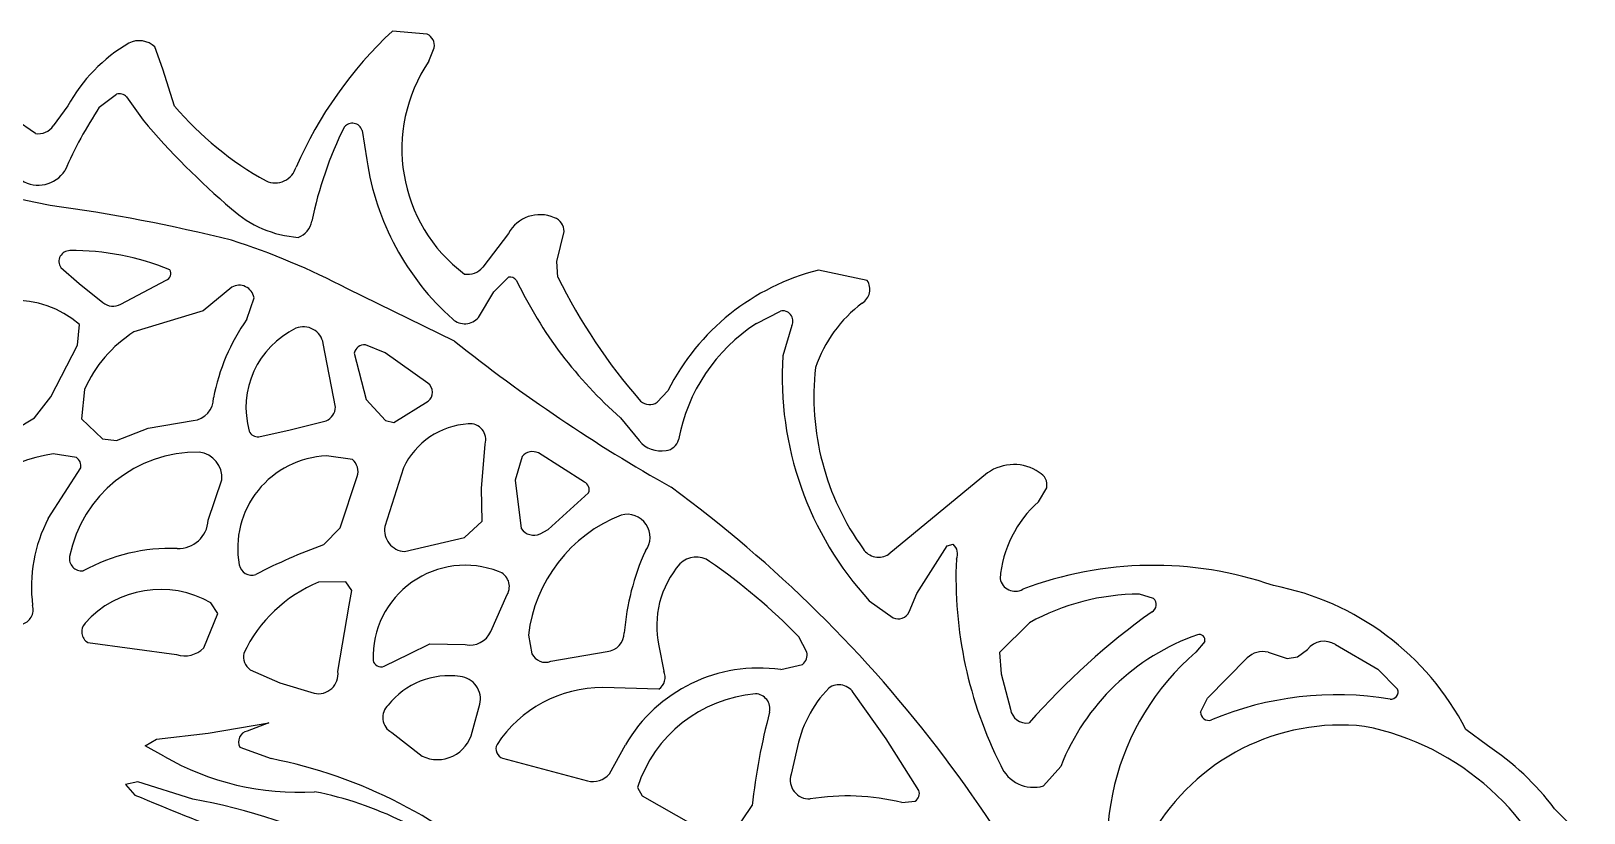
# Model space of a CAD drawing. Header units: millimetres. Extents: x 0.02 to 0.492, y 0.021 to 0.495.
# Drawn here: x 0.3032 to 0.3901, y 0.4423 to 0.4861 of the extents above; entities that cross this region are included whole.
import ezdxf

# ---------------------------------------------------------------- set-up
doc = ezdxf.new("R2010")
doc.units = ezdxf.units.MM
doc.header["$MEASUREMENT"] = 0
doc.layers.add('WHITE', color=7, linetype='Continuous')

msp = doc.modelspace()

# ---------------------------------------------------------------- linework, layer by layer
at = {"layer": 'WHITE'}
for p, q in [((0.3253453957166886, 0.4859419866482949), (0.3234015104201907, 0.4861198537308746)), ((0.3105454123763732, 0.4839778859278776), (0.3101017966913144, 0.4852280217271797)), ((0.3254459615069489, 0.4844374037885154), (0.3257391075880486, 0.4851878299808569)), ((0.3112007723246372, 0.4819167083426699), (0.3105454123763732, 0.4839778859278776)), ((0.3069933227716015, 0.4818517569743526), (0.3079525530099999, 0.4825883419862862)), ((0.3085222080446502, 0.4824311365411688), (0.309448948250381, 0.4811208525790555)), ((0.3052324603380654, 0.4819232921670151), (0.3044232839671294, 0.4808153138259543)), ((0.3034169238749037, 0.4803737540200229), (0.3022969934216995, 0.4811702732577194)), ((0.3217053690270472, 0.4805556221475357), (0.3219657416166862, 0.4789019238345623)), ((0.3298913501210172, 0.4747823867766284), (0.3284507690108182, 0.4728893541199409)), ((0.3326013120185648, 0.4732199562026205), (0.3330077957828354, 0.4748898156419112)), ((0.3048377606616535, 0.4728813048292806), (0.3058599931654085, 0.471982183204922)), ((0.3326589796957817, 0.4723407779130278), (0.3326013120185648, 0.4732199562026205)), ((0.3058599931654085, 0.471982183204922), (0.3071922488071238, 0.4709256426665571)), ((0.3082003599557123, 0.4708217617950013), (0.310739850429763, 0.4721709748848199)), ((0.3290667197983821, 0.4715210498376244), (0.3298882183261025, 0.4723360437646639)), ((0.3499707605586308, 0.4721466034084956), (0.3472357269482853, 0.472721862711029)), ((0.3144071664862805, 0.4717741548283373), (0.3128029774528464, 0.4704486688801143)), ((0.3152596578863875, 0.4699767250776677), (0.3156537373142694, 0.4711861665251019)), ((0.3268707778250375, 0.4687582644521531), (0.3208824609893786, 0.4716769344160816)), ((0.3282127357620077, 0.4700823790561999), (0.3290667197983821, 0.4715210498376244)), ((0.3128029774528464, 0.4704486688801143), (0.3089365901900953, 0.4692702466141078)), ((0.3437709169950575, 0.469746892915653), (0.3451078860505317, 0.47043910291916)), ((0.3057720767049008, 0.4685276484032488), (0.3058865316062313, 0.4696857929732578)), ((0.3457538208348669, 0.4696329013059083), (0.3452494034087487, 0.4679367777448769)), ((0.3042799717598222, 0.4656276401562136), (0.3057720767049008, 0.4685276484032488)), ((0.3202091755363278, 0.4650612198296824), (0.3195281063662938, 0.4686260027365107)), ((0.3229851417942081, 0.4681013618432093), (0.3218891140925189, 0.4685496123783225)), ((0.3212662537339811, 0.4680803512250357), (0.3219350201581924, 0.4654769416120779)), ((0.3253858977740025, 0.4663974602177716), (0.3229851417942081, 0.4681013618432093)), ((0.3061677656437435, 0.4660422469301834), (0.3060009636321962, 0.4644040503657925)), ((0.3388181678508566, 0.4659786923524399), (0.3382216390509546, 0.4653298570501377)), ((0.3033650789684004, 0.464455402475449), (0.3042799717598222, 0.4656276401562136)), ((0.3219350201581924, 0.4654769416120779), (0.32300824647885, 0.4643040744991244)), ((0.3234753790163855, 0.4641962404025891), (0.3254076456436037, 0.4653934312489005)), ((0.2998335971348065, 0.4623434538751851), (0.3033650789684004, 0.464455402475449)), ((0.3060009636321962, 0.4644040503657925), (0.3071660414844738, 0.4632785044546311)), ((0.3097286541493097, 0.4638841547910647), (0.3122458047267223, 0.4643094731995132)), ((0.3176746009967059, 0.463790087270874), (0.3196971965241334, 0.4642917722556936)), ((0.32300824647885, 0.4643040744991244), (0.3234753790163855, 0.4641962404025891)), ((0.3361661010942923, 0.46446602263313), (0.3372020600992841, 0.4631876943399659)), ((0.3071660414844738, 0.4632785044546311), (0.3079636120999581, 0.4631917339912467)), ((0.3079636120999581, 0.4631917339912467), (0.3097286541493097, 0.4638841547910647)), ((0.3159184776226764, 0.4634030658426878), (0.3176746009967059, 0.463790087270874)), ((0.3057160622811403, 0.4622414994280246), (0.3044136082415543, 0.4624347144442266)), ((0.3211602941892236, 0.4621336443520452), (0.3197120672891526, 0.4623226661095437)), ((0.328384836183934, 0.4605050163075217), (0.328582112298255, 0.4629837775165438)), ((0.3341422099461426, 0.4608638103576995), (0.3315662707328848, 0.46249166748252)), ((0.3041409923365735, 0.4588201714338943), (0.3059559761686613, 0.4616589028637481)), ((0.3240230232201581, 0.4616663611296231), (0.3229651982475155, 0.4583686580611379)), ((0.330660752461444, 0.462302904329763), (0.3302669517139362, 0.4609671095142718)), ((0.3130841459963519, 0.4587195024699869), (0.3138437437175744, 0.4609790325750907)), ((0.3204698146108462, 0.4583035687161505), (0.321433695717393, 0.4611738433400794)), ((0.3302669517139362, 0.4609671095142718), (0.3306086034555357, 0.4582567507155384)), ((0.3567084855264475, 0.4613728787697222), (0.351179535533127, 0.456830595419838)), ((0.3284292945885812, 0.4586693999395797), (0.328384836183934, 0.4605050163075217)), ((0.3321214893978092, 0.4581976505456112), (0.3343804315943852, 0.460265970161065)), ((0.3595526395307136, 0.4597628697592396), (0.3600138762078268, 0.4605458784709114)), ((0.3195356526053373, 0.4573454171295748), (0.3204698146108462, 0.4583035687161505)), ((0.327433515267382, 0.457749682296239), (0.3284292945885812, 0.4586693999395797)), ((0.3316686960979829, 0.4579572052340133), (0.3321214893978092, 0.4581976505456112)), ((0.3240707132012286, 0.456968809571773), (0.327433515267382, 0.457749682296239)), ((0.352738313065125, 0.4546200822554446), (0.3544421284654614, 0.4572906810799737)), ((0.3544421284654614, 0.4572906810799737), (0.3547780356947172, 0.457376024782412)), ((0.3207918816636566, 0.4552796735768485), (0.3192623664596896, 0.4552480468348068)), ((0.3211322524607612, 0.4547866687893684), (0.3207918816636566, 0.4552796735768485)), ((0.320986394225047, 0.4539628372683192), (0.3211322524607612, 0.4547866687893684)), ((0.3289079073293747, 0.452493773534452), (0.3298223755149102, 0.454560212035274)), ((0.3523075811369542, 0.4535861358982776), (0.352738313065125, 0.4546200822554446)), ((0.3659906154679077, 0.4543439874816636), (0.3652023523284945, 0.4545870446347935)), ((0.3136333532542394, 0.4535016502329168), (0.3132459019631789, 0.4540978799745034)), ((0.3203449292040698, 0.4502614567886009), (0.320986394225047, 0.4539628372683192)), ((0.3500866191410238, 0.4542181321432816), (0.3514202332327473, 0.4532669039519822)), ((0.312844700275378, 0.4515708066790986), (0.3136333532542394, 0.4535016502329168)), ((0.3590557941300612, 0.4529875675113877), (0.3573647954607087, 0.4513251639494232)), ((0.3063483653298816, 0.4518809078438127), (0.3113110565139295, 0.4511969114393169)), ((0.3310080072107762, 0.4522830764683919), (0.3312013911680788, 0.4512457047652887)), ((0.346595638714728, 0.4513385816818851), (0.3461498995416284, 0.4521881772977612)), ((0.3688622494447976, 0.4519369619281313), (0.3683656679083736, 0.4513368202588796)), ((0.3229345101033599, 0.4505515001235449), (0.3243606525993553, 0.4512469975411977)), ((0.3243606525993553, 0.4512469975411977), (0.3254896722572562, 0.4517991774141316)), ((0.3254896722572562, 0.4517991774141316), (0.3274689663647636, 0.4517646728121875)), ((0.3322721519614225, 0.4508248039626769), (0.3354157815154388, 0.4513667703373446)), ((0.3383110239329277, 0.4516948447452327), (0.3385867819770573, 0.4502719066078958)), ((0.3573647954607087, 0.4513251639494232), (0.357462912855903, 0.450117835503324)), ((0.369006570897754, 0.4487565710129289), (0.3712342243525161, 0.4510112711511923)), ((0.3724013220419874, 0.451330469192623), (0.3734624392219817, 0.4509839377265942)), ((0.3734624392219817, 0.4509839377265942), (0.3740452732144579, 0.451070364211044)), ((0.3740452732144579, 0.451070364211044), (0.3746057981419112, 0.4514890079636059)), ((0.3761662850543276, 0.4517657042633647), (0.3785393703882319, 0.4503768545913013)), ((0.3154426862759817, 0.4503551069766633), (0.3170933021415185, 0.4496275388899872)), ((0.3451270163540788, 0.4503608753159599), (0.3463415807150015, 0.4506544902998255)), ((0.3785393703882319, 0.4503768545913013), (0.3796442459475429, 0.4492580830448988)), ((0.3170933021415185, 0.4496275388899872), (0.3190182908403739, 0.4490360013948049)), ((0.3383126269204815, 0.449264017944375), (0.3351757975860448, 0.4493549526587537)), ((0.357462912855903, 0.450117835503324), (0.3579872499210588, 0.4481410269066484)), ((0.3278611212423671, 0.4468647392223802), (0.3282931468853928, 0.4484185343246875)), ((0.3510315658298929, 0.4464749667943215), (0.3492364689191803, 0.4489947792377976)), ((0.3686210711881969, 0.4479793700372283), (0.369006570897754, 0.4487565710129289)), ((0.3102022594915019, 0.4464586595619515), (0.3130942787987822, 0.4467952443600611)), ((0.3130942787987822, 0.4467952443600611), (0.3164850417837223, 0.4473762360811377)), ((0.3164850417837223, 0.4473762360811377), (0.3152639698116461, 0.4469200034200723)), ((0.3233604351665559, 0.4468444785995007), (0.3250561674329603, 0.4455213722732769)), ((0.3846767626763689, 0.4461031600245486), (0.3834761380055471, 0.447007442837273)), ((0.3095629071000627, 0.4460953022728255), (0.3102022594915019, 0.4464586595619515)), ((0.3106002458835591, 0.4455124281096633), (0.3095629071000627, 0.4460953022728255)), ((0.3148549389309795, 0.4460211779874912), (0.3166171973479498, 0.445376788393351)), ((0.3355419112214464, 0.4445201562030282), (0.3364374935602776, 0.446149270331535)), ((0.3460179044739782, 0.4458142916340894), (0.3457110909819266, 0.4444955409769716)), ((0.3528620846792774, 0.4435930422001029), (0.3510315658298929, 0.4464749667943215)), ((0.3295674355525724, 0.4453924165334088), (0.3343116123260557, 0.4441295902173644)), ((0.359836830875491, 0.4438481941960292), (0.3608034542676533, 0.4449399336641293)), ((0.3091562201138841, 0.4440789296149884), (0.3084656080349087, 0.4439231173678019)), ((0.3122213394313694, 0.443107750389942), (0.3091562201138841, 0.4440789296149884)), ((0.3084656080349087, 0.4439231173678019), (0.3089834058163442, 0.4433359555722812)), ((0.3371063153650363, 0.4437595256123339), (0.3373684209370525, 0.4432824186525934)), ((0.3373684209370525, 0.4432824186525934), (0.3411802632829289, 0.4411321782807995)), ((0.3424092227110517, 0.4410919717038347), (0.343525152362849, 0.4427429720463555)), ((0.3519051373409005, 0.4429097515038077), (0.3526516362307109, 0.4430007127395895)), ((0.3900770795098776, 0.4409450150273604), (0.3884333801796293, 0.4425655519994182))]:
    msp.add_line(p, q, dxfattribs=at)
for centre, radius, start, end in [((0.3392160204781516, 0.4692007227026592), 0.0231593549807258, 133.0672449059419, 156.3163378657922), ((0.3250505520211192, 0.4853082136643465), 0.000699, 350.0829219059402, 65.05122190593723), ((0.3132946960659159, 0.4775145438779052), 0.0091889447929649, 120.3729269281207, 151.3284229059419), ((0.3092225782007915, 0.4843004820741207), 0.0012780277626383, 46.53199190594415, 116.6905073604914), ((0.332680478867506, 0.4795135665247336), 0.0087511379168887, 145.7606629059417, 233.1837612933273), ((0.3081009137912814, 0.4820152337255034), 0.000592, 44.63102790594072, 104.5135779059415), ((0.3272945911634284, 0.4685837564755017), 0.0242524500938461, 146.8331659059419, 156.3812304364029), ((0.3253901328325775, 0.4940513401850737), 0.0186704911980102, 220.5368069059419, 240.9735135647316), ((0.3035643787933143, 0.4814052679787439), 0.001042, 261.8646839059431, 325.516087905943), ((0.3427247418453019, 0.5093829093880948), 0.0436580152371721, 220.3421699059418, 229.5450889830555), ((0.3404703373334963, 0.4709655349663403), 0.0220509577120699, 153.6546457511085, 168.2201715818986), ((0.3211533185162244, 0.4803776555976749), 0.0005800274643231, 17.86795490594019, 139.8923442648099), ((0.271944399938211, 0.3239710859376603), 0.1557663085126208, 78.0311502186049, 87.83122613756505), ((0.3366705194123737, 0.4810709325507894), 0.014863885388135, 188.3908329059419, 228.2507016240037), ((0.3035880388310397, 0.4792542787010446), 0.0017655064056777, 237.4961015801636, 327.3000123741488), ((0.3168330701174622, 0.4788390902612756), 0.0012211518456645, 245.720728918429, 344.0503388614306), ((0.2919500506764627, 0.3849168690485489), 0.0922574685243521, 75.9171057030593, 82.34015702841369), ((0.3185583223564127, 0.4807326848700405), 0.0061804806461883, 227.680962574963, 266.0429324601187), ((0.3177338447786557, 0.4756635268015497), 0.0011665700935912, 289.9466197442021, 350.3148050351285), ((0.331655319519534, 0.4738329230951404), 0.0020032646658314, 66.31748739313142, 151.7084609059416), ((0.3321791795467686, 0.4748878893194623), 0.0008286184751692, 0.1331979059416399, 70.19240388124234), ((0.3053449997280877, 0.4732153210189298), 0.0006073370443706, 89.42535095932655, 213.3648459059412), ((0.3054855190321831, 0.4593996275164594), 0.014423626448878, 67.79006584057616, 90.53400403859796), ((0.3025597965374963, 0.4371507586750227), 0.039086786052562, 62.04559590594198, 72.36896901395333), ((0.3106131414719556, 0.4725387049504279), 0.0003889480185587, 289.0124439059423, 33.44951114126957), ((0.3275990157861076, 0.4736144318507004), 0.0011185800246063, 261.6385576694838, 319.593020905942), ((0.3148240655358825, 0.4710426090796374), 0.000842, 9.816645905943922, 119.6782909059416), ((0.3299741956733833, 0.4718840385405317), 0.0004601095813915, 35.80690155949062, 100.7697549059431), ((0.3517487806880431, 0.4823070199426626), 0.0236879946031792, 205.3817366746603, 228.865394905942), ((0.3617406677516801, 0.4866989215145395), 0.0324330212570802, 206.2763679059419, 221.0575047765362), ((0.3503591269315916, 0.4601974530824564), 0.012908, 104.0030749059418, 153.3922309059418), ((0.3492104400594098, 0.4716542072497127), 0.0009058373136054, 302.2805374396504, 32.92776290594342), ((0.3022284645245186, 0.4654547366965709), 0.0055931468772777, 49.15411390594188, 134.0597855330374), ((0.3077711767598703, 0.4716003006729045), 0.000889, 229.3669149059391, 298.8665209059393), ((0.3452372698637729, 0.4698809014959522), 0.000573, 334.3539709059434, 103.0499679059421), ((0.354175484647351, 0.464880333902592), 0.0074952186300271, 126.7184725994525, 161.352899351832), ((0.3128480417239944, 0.4631137067662745), 0.007294, 122.4291329059418, 156.3280229059417), ((0.3242797037725648, 0.4635519824400077), 0.0110742289008721, 144.538723905942, 169.4755064781387), ((0.3201397726967497, 0.4650263311238326), 0.0049348835403555, 115.726491590726, 195.4968630071815), ((0.3184214956536557, 0.4684314794714267), 0.0011235775763089, 9.96976490594213, 112.1615823339518), ((0.327443524841234, 0.4707366003028468), 0.0010097974451352, 228.3979206241353, 319.6185179059418), ((0.3491925176700468, 0.4613944748917932), 0.0099577427524686, 122.987824905942, 169.3675689699609), ((0.3218433216405233, 0.4679623951686461), 0.000589, 85.54097690594264, 168.4475469059427), ((0.3836467605327802, 0.5397950639312593), 0.0909381058339387, 231.3664919059419, 240.5978293521177), ((0.3637461539477037, 0.466746633005919), 0.018535, 176.3184669059419, 222.5269919059419), ((0.361570644127911, 0.465656268070169), 0.0145872219865448, 173.6215307457033, 215.822984824124), ((0.3250049041707793, 0.465886957647452), 0.000637, 309.2161129059459, 53.26562090594285), ((0.3121301649466214, 0.4655658067379187), 0.0012616443708368, 275.2589969059412, 0.4063784983467706), ((0.3193345885658441, 0.4650881016276153), 0.000875, 294.482109905942, 358.2394789059426), ((0.3377940788972139, 0.4659405801542538), 0.0007455135109225, 226.8826031555312, 304.9954189059442), ((0.3279196746708738, 0.4598178427167139), 0.0043128775604263, 93.6480804397587, 154.6209739059422), ((0.3277438723331965, 0.4632484869449136), 0.0008790434121755, 342.474302905943, 96.44141553320829), ((0.3158528228549216, 0.4639085373557939), 0.0005097175679636, 203.1922978667224, 277.4006109059449), ((0.3384273153824912, 0.4641814186479701), 0.0015775736145567, 219.0432449059412, 280.5535919930542), ((0.3386242739482556, 0.4634319769839224), 0.0008067068901757, 276.547205651004, 345.6291730522905), ((0.3056332622321571, 0.4539943810300062), 0.008528, 98.22249890594196, 150.3599519059416), ((0.3124541803174016, 0.4552670223737126), 0.0072654818077147, 88.99217379314614, 168.658413512801), ((0.3124359009801357, 0.4611236841316989), 0.0014152544810698, 354.1336189059424, 84.07581784885008), ((0.3199060035619281, 0.4571631195750498), 0.005163190071991, 92.1526119059419, 190.3951289552179), ((0.331236582547331, 0.4618069005876527), 0.00076, 64.29102390594119, 139.259320905946), ((0.3053901309617978, 0.4617665838828256), 0.000576, 349.2253779059407, 55.53845490594404), ((0.3205570795255691, 0.4614429772328393), 0.000917, 342.9327539059437, 48.86669590594328), ((0.3581746601194073, 0.4593210390071416), 0.0025218474078238, 55.6002178374382, 125.5483039059423), ((0.3339469123002891, 0.4604396077769388), 0.000467, 338.1724019059432, 65.27923890594047), ((0.2952045868544856, 0.4009547151176073), 0.0739744102753044, 20.38105298307271, 53.69664689237993), ((0.3592251618558129, 0.4606923129212611), 0.0008021928554418, 349.4820999059425, 62.1903996290898), ((0.3638280965529265, 0.4549400469333914), 0.0064450874903535, 131.557151905942, 175.5012810983546), ((0.3392250493957574, 0.4513116431292105), 0.0082742652243105, 111.456269263359, 173.257685905942), ((0.3365325008331873, 0.457774948156469), 0.0012818357628428, 323.2610919485289, 105.1082897425032), ((0.3113649792982542, 0.4550077989535178), 0.0081682416438095, 152.1776859059422, 187.4002323368724), ((0.3114281003575241, 0.4587988282249795), 0.0016579444300958, 267.6607688483049, 357.2575879059424), ((0.3241735415420079, 0.4581864755080349), 0.001222, 171.4260629059417, 265.1729909059404), ((0.3313203627019445, 0.4587500607348484), 0.000866, 214.7252689059422, 293.717820905943), ((0.311000814997903, 0.4469574038892281), 0.010191208298349, 87.9777973730044, 118.8115595764974), ((0.3303064507350808, 0.4276668602375917), 0.0315725645385731, 109.9466019059418, 117.44921538919), ((0.3506034098287523, 0.4576838554727029), 0.0010295501663621, 213.2995899428085, 304.0274299059416), ((0.3543274589629936, 0.4568433869995214), 0.0006976549282657, 334.440010071544, 49.77096290594164), ((0.3060160568113511, 0.4565785959055275), 0.000695433067906, 170.2943692920566, 276.0506951604315), ((0.3155296550347103, 0.456363708466812), 0.0007144370968515, 190.6644735837273, 288.1909281758592), ((0.349935952282805, 0.4513599523453292), 0.0136041767016318, 155.4690757775201, 175.5048794219457), ((0.343474536009139, 0.452818624310144), 0.0052843861963044, 139.0947890230005, 192.2783029059425), ((0.3404027532435396, 0.4553307064559404), 0.0013226362754858, 55.55721119796934, 134.2017117471282), ((0.3214751960803596, 0.4281182483460286), 0.0344703128886729, 44.28916790594186, 55.19404341341883), ((0.3783178233675064, 0.4555228248123581), 0.0233832240284295, 177.5009983311821, 206.7698341352439), ((0.3274735255686279, 0.4510412995881085), 0.0051610455768129, 68.84763129153849, 181.8252918047903), ((0.3290498566909752, 0.455008490698444), 0.0008931624114278, 329.8741839059392, 71.32238021532221), ((0.3582482823419488, 0.4556094353494871), 0.0008611492388486, 190.9689127689828, 299.2560578948552), ((0.3659750913457678, 0.4355900709040225), 0.0206066757040505, 70.92509082807065, 110.7654418769636), ((0.3104231504153416, 0.4491719791817856), 0.0056773607354575, 60.18544890594232, 138.0789460740707), ((0.3222999455289847, 0.447864992307308), 0.0079835067957784, 112.3635299059417, 154.7344693230461), ((0.3652369748552081, 0.4418440916693053), 0.012743, 90.15567190594182, 119.0167179059418), ((0.3697770255903202, 0.4399250225884771), 0.0154216198093967, 27.3388949059419, 79.03849973284042), ((0.3024384169825854, 0.4537254504384188), 0.0008578435588596, 284.5767649059425, 15.57163826819353), ((0.3656700886424617, 0.4539995550658537), 0.0004705009403722, 300.4161784394137, 47.05892290594306), ((0.3067151357960378, 0.4524838890221682), 0.0007057668710668, 137.0180719726688, 238.6894449059444), ((0.3517066067439819, 0.4538637575454733), 0.000662, 244.3680619059429, 335.2053039059409), ((0.3895485340021415, 0.4205264971968016), 0.0406485929917708, 125.5614584532016, 138.6685477025574), ((0.3277392043740039, 0.4530158208523338), 0.00128, 257.8118029059434, 335.9301869059411), ((0.3352900928951615, 0.4524431181843421), 0.0010836615324923, 276.6604489059403, 359.1038066267249), ((0.3726625738885321, 0.4402938206381467), 0.0127367611437335, 109.3067169424684, 158.6059689059419), ((0.3685523406708123, 0.4520118412741983), 0.0003188265432182, 346.4166769059459, 108.4419717863578), ((0.375540105025038, 0.4507584830508602), 0.001186, 58.13116890594133, 141.9785149059437), ((0.3117630130606757, 0.4526753739108911), 0.001546, 253.001941905942, 314.4003989059414), ((0.315921351300557, 0.4510745932265841), 0.0008641647236359, 166.7633667749399, 236.364683905941), ((0.3319691649627264, 0.4516264571786133), 0.000857, 206.3776149059378, 290.70422090594), ((0.3459240349892853, 0.4511987802656857), 0.000686, 307.4931979059386, 11.75880190593726), ((0.3776286227831585, 0.4405407133147183), 0.0142252682984212, 130.629272905942, 201.876472345699), ((0.3721048309364359, 0.4501212884681947), 0.001245, 76.22288990594254, 134.3694589059393), ((0.3192541986145095, 0.4501114308541849), 0.001101, 257.6274829059427, 7.831678905943946), ((0.3227562816713681, 0.4509644694332461), 0.0004497877551972, 191.2253294102572, 293.3439609059423), ((0.3439120185284313, 0.4417976410389082), 0.008649, 81.92446890594168, 149.7922599059419), ((0.3378259840641434, 0.4499376200007667), 0.000831, 305.8461759059394, 23.7201819059428), ((0.3265572973474973, 0.4456899769494732), 0.0043261776434522, 81.65405763450994, 141.6750476697876), ((0.3270591008700485, 0.4487088865044928), 0.0012677436477083, 346.7599899059404, 84.28966893567376), ((0.3351502323008215, 0.4423039472508976), 0.0070510517545558, 89.79225990594186, 146.7798619485258), ((0.3527370900430738, 0.4445874358288889), 0.0068302730456912, 136.0806404389605, 169.6523549059419), ((0.3483835251986216, 0.4485446009726947), 0.0009644550071473, 27.82480690594243, 125.9635130261796), ((0.3443836844329052, 0.4413784393870465), 0.0076570015124871, 95.02079320587956, 161.8823939059419), ((0.3436783311272652, 0.4481610232898454), 0.000845771919255, 347.959238390137, 87.61246109022233), ((0.3762570321863547, 0.4307686137520795), 0.018184909223774, 80.59628823553024, 112.7447285065695), ((0.3792787960756642, 0.4491029363458457), 0.0003970190260973, 262.6873729705972, 23.00297990593773), ((0.3237939404588504, 0.4476772038198595), 0.000938806759173, 132.1951604106716, 242.4991349059422), ((0.3808582437331923, 0.4384730237129014), 0.0375764842692443, 165.3374612780944, 173.475184905942), ((0.358891497170911, 0.4482757614325877), 0.0009142299936807, 188.4748269059408, 278.4244007223666), ((0.3690860375636815, 0.4479827293795389), 0.0004649785108067, 180.413949905939, 287.5532546389925), ((0.3154199736518959, 0.4463065282357108), 0.000633, 104.2676329059407, 206.7943989059412), ((0.3259271268701923, 0.4473028656520736), 0.0019829999999999, 243.9463199059416, 347.2356789059432), ((0.3764785542356529, 0.4350595390008067), 0.0121949838841891, 83.76276989183002, 150.054747905942), ((0.3749471860013772, 0.4326988075608076), 0.0147624866764076, 16.97824590037494, 78.84385816276706), ((0.3297486340282655, 0.4459180065577076), 0.0005559476245438, 153.4022810167173, 250.9782389059428), ((0.3763594184488875, 0.4335075012088462), 0.015094, 36.87773090594187, 56.5618529059419), ((0.3181384632553426, 0.4585611031315923), 0.0150695932583521, 239.9849809059419, 273.4578018062423), ((0.3112414806887964, 0.4184241746140049), 0.0274834808410088, 46.86081343965699, 78.72033490594184), ((0.3592792770437652, 0.445762601948067), 0.0019939466683778, 202.7710792659865, 286.237719905941), ((0.3346049784449129, 0.4453385039116811), 0.001244, 256.3597499059421, 318.8649749059416), ((0.3467261171551745, 0.4441792242849318), 0.001063171849722, 162.6911889059416, 272.7549685756791), ((0.378745981144862, 0.609425183796556), 0.1801456317777435, 247.2160989059415, 251.0423565314159), ((0.3152235417531193, 0.4241254032779347), 0.0197669175377158, 48.54309490594181, 78.84607566376253), ((0.3488407069694896, 0.4306472207786312), 0.0126396358051616, 75.96904390594183, 99.39590175591941), ((0.3523904374061951, 0.443427063738265), 0.0005, 301.4932189059431, 19.38759590595023), ((0.3061053960162693, 0.4095013113667262), 0.0341584178157863, 63.71317695171863, 79.6857769059421)]:
    msp.add_arc(centre, radius, start, end, dxfattribs=at)

doc.saveas('drawing.dxf')
